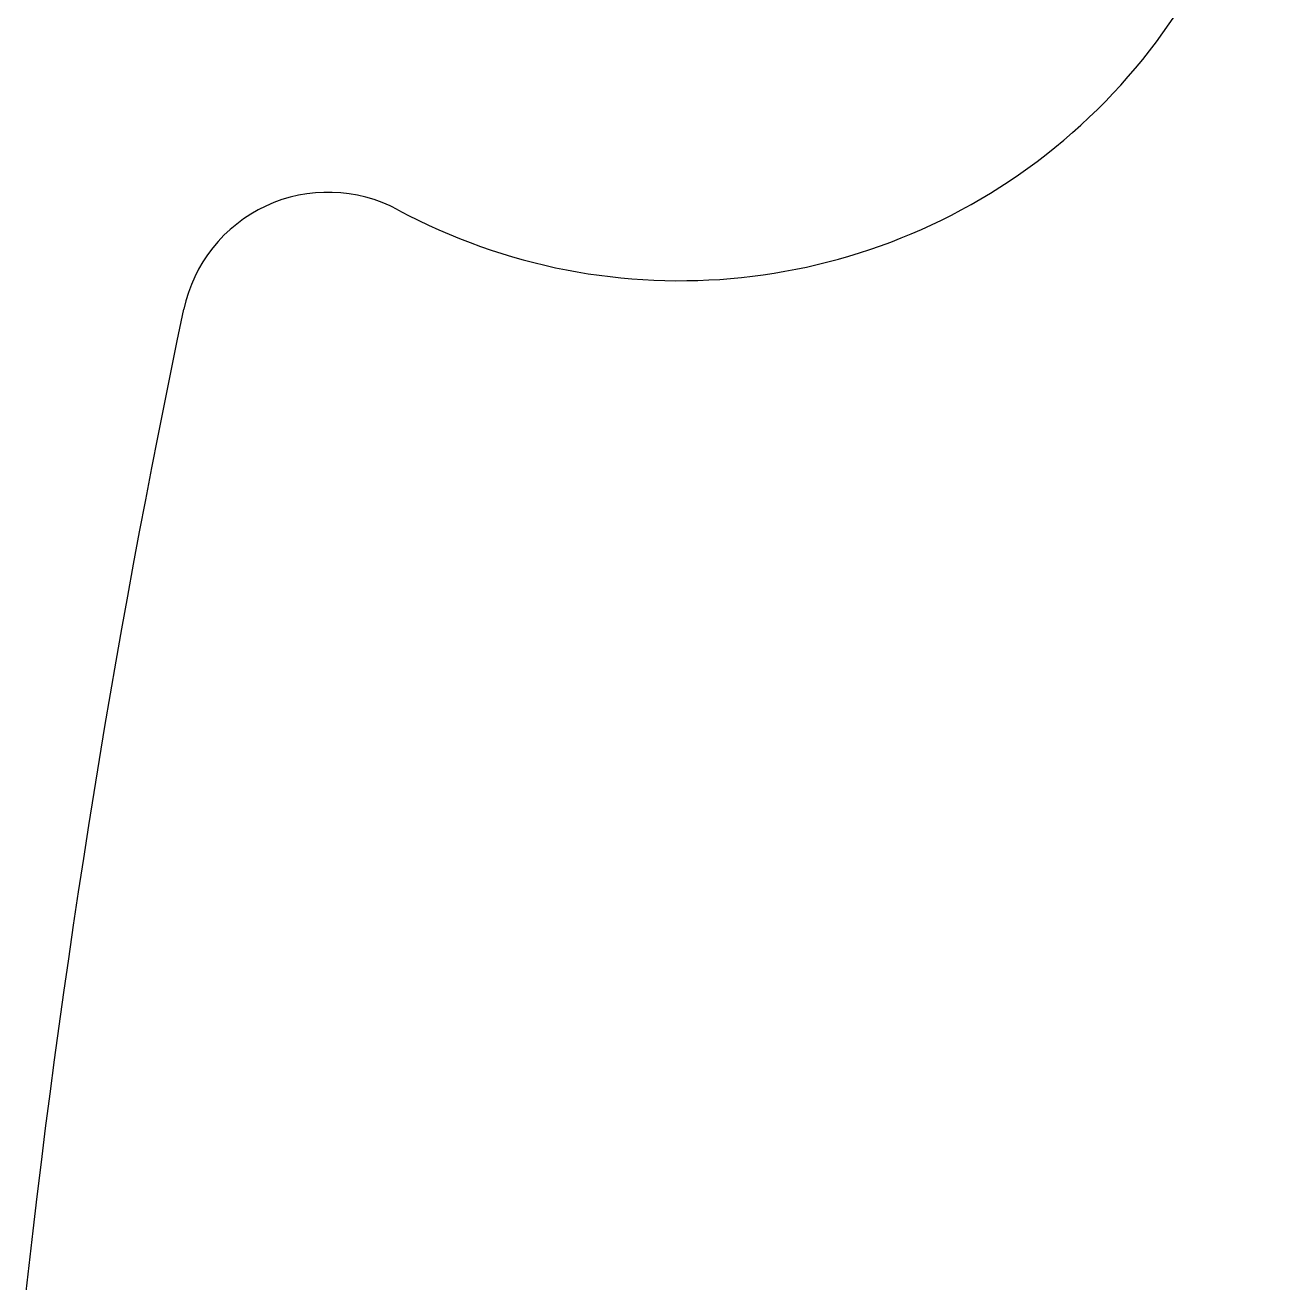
# Model space of a CAD drawing. Extents: x 14 to 1461, y -733 to -10.
# Drawn here: x 734.8 to 777.2, y -499.4 to -456.72 of the extents above; entities that cross this region are included whole.
import ezdxf

# ---------------------------------------------------------------- set-up
doc = ezdxf.new("R2010")
doc.units = 0

msp = doc.modelspace()

# ---------------------------------------------------------------- linework, layer by layer
at = {"layer": 'Cut', "color": 0}
for p, q in [((739.958328, -467.432397), (740.181102, -466.363992)), ((739.738257, -468.504219), (739.958328, -467.432397)), ((739.520921, -469.579481), (739.738257, -468.504219)), ((739.306349, -470.658205), (739.520921, -469.579481)), ((739.094571, -471.740413), (739.306349, -470.658205)), ((738.885618, -472.826127), (739.094571, -471.740413)), ((738.679519, -473.91537), (738.885618, -472.826127)), ((738.476305, -475.008164), (738.679519, -473.91537)), ((738.276005, -476.104531), (738.476305, -475.008164)), ((738.078651, -477.204494), (738.276005, -476.104531)), ((737.884271, -478.308074), (738.078651, -477.204494)), ((737.692897, -479.415295), (737.884271, -478.308074)), ((737.504558, -480.526177), (737.692897, -479.415295)), ((737.319284, -481.640745), (737.504558, -480.526177)), ((737.137107, -482.759019), (737.319284, -481.640745)), ((736.958054, -483.881022), (737.137107, -482.759019)), ((736.782158, -485.006777), (736.958054, -483.881022)), ((736.609448, -486.136305), (736.782158, -485.006777)), ((736.439954, -487.269629), (736.609448, -486.136305)), ((736.273706, -488.406771), (736.439954, -487.269629)), ((736.110734, -489.547754), (736.273706, -488.406771)), ((735.951069, -490.692599), (736.110734, -489.547754)), ((735.794741, -491.841329), (735.951069, -490.692599)), ((735.641779, -492.993967), (735.794741, -491.841329)), ((735.492214, -494.150534), (735.641779, -492.993967)), ((735.346077, -495.311052), (735.492214, -494.150534)), ((735.203396, -496.475545), (735.346077, -495.311052)), ((735.064203, -497.644034), (735.203396, -496.475545)), ((734.928528, -498.816542), (735.064203, -497.644034)), ((734.796399, -499.99309), (734.928528, -498.816542))]:
    msp.add_line(p, q, dxfattribs=at)
for centre, radius, start, end in [((757.000141, -445.192709), 20.19996, 241.754518, 87.084667), ((745.074259, -467.392052), 4.99999, 61.754518, 168.134653)]:
    msp.add_arc(centre, radius, start, end, dxfattribs=at)

doc.saveas('drawing.dxf')
